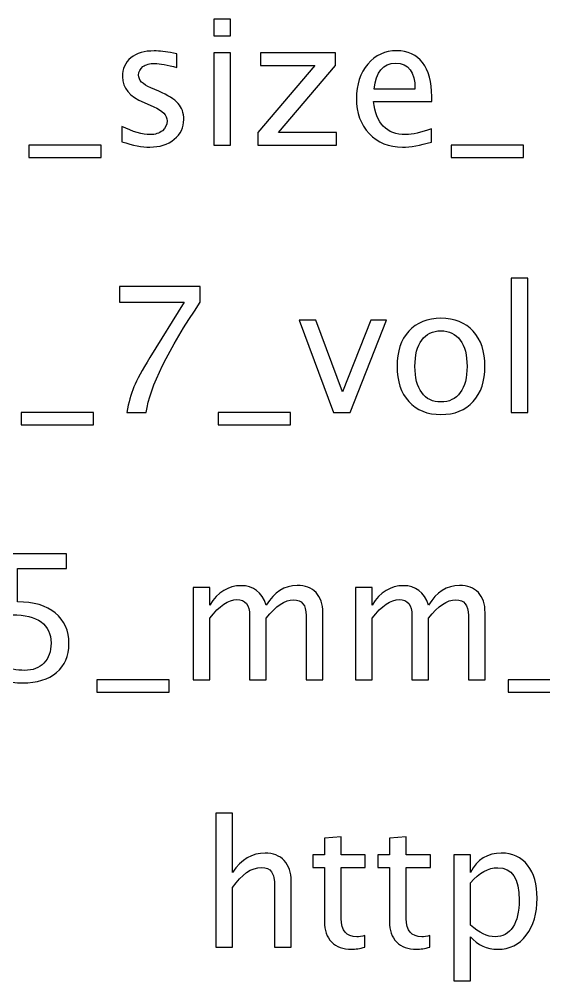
# Model space of a CAD drawing. Header units: centimetres. Extents: x -32.7 to 32.7, y -29.5 to 43.7.
# Drawn here: x 1.45 to 4.64, y 32.09 to 37.94 of the extents above; entities that cross this region are included whole.
import ezdxf

# ---------------------------------------------------------------- set-up
doc = ezdxf.new("R2010")
doc.units = ezdxf.units.CM
doc.header["$MEASUREMENT"] = 0
doc.layers.add('Layer 1', color=7, linetype='Continuous')

msp = doc.modelspace()

# ---------------------------------------------------------------- linework, layer by layer
at = {"layer": 'Layer 1'}
for points, knots in [([(2.63039, 37.83401), (2.63039, 37.83401), (2.63039, 37.93561), (2.63039, 37.93561), (2.63039, 37.93561), (2.63039, 37.93561), (2.73199, 37.93561), (2.73199, 37.93561), (2.73199, 37.93561), (2.73199, 37.93561), (2.73199, 37.83401), (2.73199, 37.83401), (2.73199, 37.83401), (2.73199, 37.83401), (2.63039, 37.83401), (2.63039, 37.83401)], [0, 0, 0, 0, 0.2, 0.2, 0.2, 0.2, 0.4, 0.4, 0.4, 0.4, 0.6, 0.6, 0.6, 0.6, 1, 1, 1, 1]), ([(2.07071, 37.19055), (2.07071, 37.19055), (2.07071, 37.28368), (2.07071, 37.28368), (2.07071, 37.28368), (2.13721, 37.25052), (2.19489, 37.23394), (2.2441, 37.23394), (2.2441, 37.23394), (2.27338, 37.23394), (2.29772, 37.24188), (2.31695, 37.25775), (2.31695, 37.25775), (2.33618, 37.27345), (2.34588, 37.29321), (2.34588, 37.31702), (2.34588, 37.31702), (2.34588, 37.35177), (2.31889, 37.38052), (2.26491, 37.40327), (2.26491, 37.40327), (2.26491, 37.40327), (2.20547, 37.4285), (2.20547, 37.4285), (2.20547, 37.4285), (2.11781, 37.46483), (2.07389, 37.5174), (2.07389, 37.58566), (2.07389, 37.58566), (2.07389, 37.63452), (2.09117, 37.67297), (2.12574, 37.70102), (2.12574, 37.70102), (2.16032, 37.72906), (2.20777, 37.743), (2.26791, 37.743), (2.26791, 37.743), (2.29913, 37.743), (2.33794, 37.73876), (2.38398, 37.73012), (2.38398, 37.73012), (2.38398, 37.73012), (2.40514, 37.72606), (2.40514, 37.72606), (2.40514, 37.72606), (2.40514, 37.72606), (2.40514, 37.6414), (2.40514, 37.6414), (2.40514, 37.6414), (2.34852, 37.65833), (2.30337, 37.6668), (2.26968, 37.6668), (2.26968, 37.6668), (2.24004, 37.6668), (2.21658, 37.66027), (2.19877, 37.64739), (2.19877, 37.64739), (2.18113, 37.63452), (2.17231, 37.61723), (2.17231, 37.59554), (2.17231, 37.59554), (2.17231, 37.56502), (2.19701, 37.53909), (2.24657, 37.5181), (2.24657, 37.5181), (2.24657, 37.5181), (2.29543, 37.49746), (2.29543, 37.49746), (2.29543, 37.49746), (2.35082, 37.47418), (2.38997, 37.44949), (2.4129, 37.42356), (2.4129, 37.42356), (2.43601, 37.39763), (2.44748, 37.36517), (2.44748, 37.32637), (2.44748, 37.32637), (2.44748, 37.27715), (2.42807, 37.23676), (2.38909, 37.20519), (2.38909, 37.20519), (2.35029, 37.17361), (2.30055, 37.15774), (2.24004, 37.15774), (2.24004, 37.15774), (2.19348, 37.15774), (2.13721, 37.16868), (2.07071, 37.19055)], [0, 0, 0, 0, 0.0434783, 0.0434783, 0.0434783, 0.0434783, 0.0869565, 0.0869565, 0.0869565, 0.0869565, 0.1304348, 0.1304348, 0.1304348, 0.1304348, 0.173913, 0.173913, 0.173913, 0.173913, 0.2173913, 0.2173913, 0.2173913, 0.2173913, 0.2608696, 0.2608696, 0.2608696, 0.2608696, 0.3043478, 0.3043478, 0.3043478, 0.3043478, 0.3478261, 0.3478261, 0.3478261, 0.3478261, 0.3913043, 0.3913043, 0.3913043, 0.3913043, 0.4347826, 0.4347826, 0.4347826, 0.4347826, 0.4782609, 0.4782609, 0.4782609, 0.4782609, 0.5217391, 0.5217391, 0.5217391, 0.5217391, 0.5652174, 0.5652174, 0.5652174, 0.5652174, 0.6086957, 0.6086957, 0.6086957, 0.6086957, 0.6521739, 0.6521739, 0.6521739, 0.6521739, 0.6956522, 0.6956522, 0.6956522, 0.6956522, 0.7391304, 0.7391304, 0.7391304, 0.7391304, 0.7826087, 0.7826087, 0.7826087, 0.7826087, 0.826087, 0.826087, 0.826087, 0.826087, 0.8695652, 0.8695652, 0.8695652, 0.8695652, 0.9130435, 0.9130435, 0.9130435, 0.9130435, 1, 1, 1, 1]), ([(2.63039, 37.17044), (2.63039, 37.17044), (2.63039, 37.73135), (2.63039, 37.73135), (2.63039, 37.73135), (2.63039, 37.73135), (2.73199, 37.73135), (2.73199, 37.73135), (2.73199, 37.73135), (2.73199, 37.73135), (2.73199, 37.17044), (2.73199, 37.17044), (2.73199, 37.17044), (2.73199, 37.17044), (2.63039, 37.17044), (2.63039, 37.17044)], [0, 0, 0, 0, 0.2, 0.2, 0.2, 0.2, 0.4, 0.4, 0.4, 0.4, 0.6, 0.6, 0.6, 0.6, 1, 1, 1, 1]), ([(2.89815, 37.17044), (2.89815, 37.17044), (2.89815, 37.24664), (2.89815, 37.24664), (2.89815, 37.24664), (2.89815, 37.24664), (3.24616, 37.65516), (3.24616, 37.65516), (3.24616, 37.65516), (3.24616, 37.65516), (2.9142, 37.65516), (2.9142, 37.65516), (2.9142, 37.65516), (2.9142, 37.65516), (2.9142, 37.73135), (2.9142, 37.73135), (2.9142, 37.73135), (2.9142, 37.73135), (3.37122, 37.73135), (3.37122, 37.73135), (3.37122, 37.73135), (3.37122, 37.73135), (3.37122, 37.65516), (3.37122, 37.65516), (3.37122, 37.65516), (3.37122, 37.65516), (3.02321, 37.24664), (3.02321, 37.24664), (3.02321, 37.24664), (3.02321, 37.24664), (3.37757, 37.24664), (3.37757, 37.24664), (3.37757, 37.24664), (3.37757, 37.24664), (3.37757, 37.17044), (3.37757, 37.17044), (3.37757, 37.17044), (3.37757, 37.17044), (2.89815, 37.17044), (2.89815, 37.17044)], [0, 0, 0, 0, 0.0909091, 0.0909091, 0.0909091, 0.0909091, 0.1818182, 0.1818182, 0.1818182, 0.1818182, 0.2727273, 0.2727273, 0.2727273, 0.2727273, 0.3636364, 0.3636364, 0.3636364, 0.3636364, 0.4545455, 0.4545455, 0.4545455, 0.4545455, 0.5454545, 0.5454545, 0.5454545, 0.5454545, 0.6363636, 0.6363636, 0.6363636, 0.6363636, 0.7272727, 0.7272727, 0.7272727, 0.7272727, 0.8181818, 0.8181818, 0.8181818, 0.8181818, 1, 1, 1, 1]), ([(3.95454, 37.18843), (3.88628, 37.16797), (3.82789, 37.15774), (3.77921, 37.15774), (3.77921, 37.15774), (3.69613, 37.15774), (3.62857, 37.18526), (3.57654, 37.24011), (3.57654, 37.24011), (3.52451, 37.29497), (3.4984, 37.36605), (3.4984, 37.45354), (3.4984, 37.45354), (3.4984, 37.53839), (3.52133, 37.60806), (3.56737, 37.66256), (3.56737, 37.66256), (3.61341, 37.71689), (3.67232, 37.74405), (3.74411, 37.74405), (3.74411, 37.74405), (3.81202, 37.74405), (3.86458, 37.71989), (3.90162, 37.67156), (3.90162, 37.67156), (3.93867, 37.62323), (3.95719, 37.55479), (3.95719, 37.46607), (3.95719, 37.46607), (3.95719, 37.46607), (3.95666, 37.43502), (3.95666, 37.43502), (3.95666, 37.43502), (3.95666, 37.43502), (3.60212, 37.43502), (3.60212, 37.43502), (3.60212, 37.43502), (3.61693, 37.30097), (3.68237, 37.23394), (3.79826, 37.23394), (3.79826, 37.23394), (3.84077, 37.23394), (3.8928, 37.24593), (3.95454, 37.26992), (3.95454, 37.26992), (3.95454, 37.26992), (3.95454, 37.18843), (3.95454, 37.18843)], [0, 0, 0, 0, 0.0769231, 0.0769231, 0.0769231, 0.0769231, 0.1538462, 0.1538462, 0.1538462, 0.1538462, 0.2307692, 0.2307692, 0.2307692, 0.2307692, 0.3076923, 0.3076923, 0.3076923, 0.3076923, 0.3846154, 0.3846154, 0.3846154, 0.3846154, 0.4615385, 0.4615385, 0.4615385, 0.4615385, 0.5384615, 0.5384615, 0.5384615, 0.5384615, 0.6153846, 0.6153846, 0.6153846, 0.6153846, 0.6923077, 0.6923077, 0.6923077, 0.6923077, 0.7692308, 0.7692308, 0.7692308, 0.7692308, 0.8461538, 0.8461538, 0.8461538, 0.8461538, 1, 1, 1, 1]), ([(3.60741, 37.51122), (3.60741, 37.51122), (3.85506, 37.51122), (3.85506, 37.51122), (3.85506, 37.51122), (3.85506, 37.61564), (3.81608, 37.66786), (3.73829, 37.66786), (3.73829, 37.66786), (3.65997, 37.66786), (3.6164, 37.61564), (3.60741, 37.51122)], [0, 0, 0, 0, 0.25, 0.25, 0.25, 0.25, 0.5, 0.5, 0.5, 0.5, 1, 1, 1, 1]), ([(1.50451, 37.09424), (1.50451, 37.09424), (1.50451, 37.17044), (1.50451, 37.17044), (1.50451, 37.17044), (1.50451, 37.17044), (1.94478, 37.17044), (1.94478, 37.17044), (1.94478, 37.17044), (1.94478, 37.17044), (1.94478, 37.09424), (1.94478, 37.09424), (1.94478, 37.09424), (1.94478, 37.09424), (1.50451, 37.09424), (1.50451, 37.09424)], [0, 0, 0, 0, 0.2, 0.2, 0.2, 0.2, 0.4, 0.4, 0.4, 0.4, 0.6, 0.6, 0.6, 0.6, 1, 1, 1, 1]), ([(4.07537, 37.09424), (4.07537, 37.09424), (4.07537, 37.17044), (4.07537, 37.17044), (4.07537, 37.17044), (4.07537, 37.17044), (4.51564, 37.17044), (4.51564, 37.17044), (4.51564, 37.17044), (4.51564, 37.17044), (4.51564, 37.09424), (4.51564, 37.09424), (4.51564, 37.09424), (4.51564, 37.09424), (4.07537, 37.09424), (4.07537, 37.09424)], [0, 0, 0, 0, 0.2, 0.2, 0.2, 0.2, 0.4, 0.4, 0.4, 0.4, 0.6, 0.6, 0.6, 0.6, 1, 1, 1, 1]), ([(4.44015, 35.54413), (4.44015, 35.54413), (4.44015, 36.3601), (4.44015, 36.3601), (4.44015, 36.3601), (4.44015, 36.3601), (4.54175, 36.3601), (4.54175, 36.3601), (4.54175, 36.3601), (4.54175, 36.3601), (4.54175, 35.54413), (4.54175, 35.54413), (4.54175, 35.54413), (4.54175, 35.54413), (4.44015, 35.54413), (4.44015, 35.54413)], [0, 0, 0, 0, 0.2, 0.2, 0.2, 0.2, 0.4, 0.4, 0.4, 0.4, 0.6, 0.6, 0.6, 0.6, 1, 1, 1, 1]), ([(2.10106, 35.54413), (2.11094, 35.60375), (2.12522, 35.65543), (2.14357, 35.69882), (2.14357, 35.69882), (2.16191, 35.74221), (2.19455, 35.80201), (2.24111, 35.87786), (2.24111, 35.87786), (2.24111, 35.87786), (2.44925, 36.21405), (2.44925, 36.21405), (2.44925, 36.21405), (2.44925, 36.21405), (2.05661, 36.21405), (2.05661, 36.21405), (2.05661, 36.21405), (2.05661, 36.21405), (2.05661, 36.3093), (2.05661, 36.3093), (2.05661, 36.3093), (2.05661, 36.3093), (2.54767, 36.3093), (2.54767, 36.3093), (2.54767, 36.3093), (2.54767, 36.3093), (2.54767, 36.21405), (2.54767, 36.21405), (2.54767, 36.21405), (2.35171, 35.92478), (2.24199, 35.70147), (2.21853, 35.54413), (2.21853, 35.54413), (2.21853, 35.54413), (2.10106, 35.54413), (2.10106, 35.54413)], [0, 0, 0, 0, 0.1, 0.1, 0.1, 0.1, 0.2, 0.2, 0.2, 0.2, 0.3, 0.3, 0.3, 0.3, 0.4, 0.4, 0.4, 0.4, 0.5, 0.5, 0.5, 0.5, 0.6, 0.6, 0.6, 0.6, 0.7, 0.7, 0.7, 0.7, 0.8, 0.8, 0.8, 0.8, 1, 1, 1, 1]), ([(3.35906, 35.54413), (3.35906, 35.54413), (3.15021, 36.10504), (3.15021, 36.10504), (3.15021, 36.10504), (3.15021, 36.10504), (3.25181, 36.10504), (3.25181, 36.10504), (3.25181, 36.10504), (3.25181, 36.10504), (3.41462, 35.66919), (3.41462, 35.66919), (3.41462, 35.66919), (3.41462, 35.66919), (3.58695, 36.10504), (3.58695, 36.10504), (3.58695, 36.10504), (3.58695, 36.10504), (3.68255, 36.10504), (3.68255, 36.10504), (3.68255, 36.10504), (3.68255, 36.10504), (3.46083, 35.54413), (3.46083, 35.54413), (3.46083, 35.54413), (3.46083, 35.54413), (3.35906, 35.54413), (3.35906, 35.54413)], [0, 0, 0, 0, 0.125, 0.125, 0.125, 0.125, 0.25, 0.25, 0.25, 0.25, 0.375, 0.375, 0.375, 0.375, 0.5, 0.5, 0.5, 0.5, 0.625, 0.625, 0.625, 0.625, 0.75, 0.75, 0.75, 0.75, 1, 1, 1, 1]), ([(4.01329, 35.53143), (3.93091, 35.53143), (3.86565, 35.55771), (3.81767, 35.61028), (3.81767, 35.61028), (3.76952, 35.66284), (3.74553, 35.73428), (3.74553, 35.82441), (3.74553, 35.82441), (3.74553, 35.91437), (3.76952, 35.98563), (3.81767, 36.03802), (3.81767, 36.03802), (3.86565, 36.0904), (3.93091, 36.11669), (4.01329, 36.11669), (4.01329, 36.11669), (4.09566, 36.11669), (4.16092, 36.0904), (4.2089, 36.03802), (4.2089, 36.03802), (4.25706, 35.98563), (4.28104, 35.91437), (4.28104, 35.82441), (4.28104, 35.82441), (4.28104, 35.73428), (4.25706, 35.66284), (4.2089, 35.61028), (4.2089, 35.61028), (4.16092, 35.55771), (4.09566, 35.53143), (4.01329, 35.53143)], [0, 0, 0, 0, 0.1111111, 0.1111111, 0.1111111, 0.1111111, 0.2222222, 0.2222222, 0.2222222, 0.2222222, 0.3333333, 0.3333333, 0.3333333, 0.3333333, 0.4444444, 0.4444444, 0.4444444, 0.4444444, 0.5555556, 0.5555556, 0.5555556, 0.5555556, 0.6666667, 0.6666667, 0.6666667, 0.6666667, 0.7777778, 0.7777778, 0.7777778, 0.7777778, 1, 1, 1, 1]), ([(4.01311, 35.60763), (4.06338, 35.60763), (4.10254, 35.6265), (4.13041, 35.66443), (4.13041, 35.66443), (4.1581, 35.70217), (4.17204, 35.75562), (4.17204, 35.82441), (4.17204, 35.82441), (4.17204, 35.89303), (4.1581, 35.9463), (4.13041, 35.98404), (4.13041, 35.98404), (4.10254, 36.02161), (4.06338, 36.04049), (4.01311, 36.04049), (4.01311, 36.04049), (3.96266, 36.04049), (3.92351, 36.02161), (3.89599, 35.98404), (3.89599, 35.98404), (3.8683, 35.9463), (3.85454, 35.89303), (3.85454, 35.82441), (3.85454, 35.82441), (3.85454, 35.75562), (3.8683, 35.70217), (3.89599, 35.66443), (3.89599, 35.66443), (3.92351, 35.6265), (3.96266, 35.60763), (4.01311, 35.60763)], [0, 0, 0, 0, 0.1111111, 0.1111111, 0.1111111, 0.1111111, 0.2222222, 0.2222222, 0.2222222, 0.2222222, 0.3333333, 0.3333333, 0.3333333, 0.3333333, 0.4444444, 0.4444444, 0.4444444, 0.4444444, 0.5555556, 0.5555556, 0.5555556, 0.5555556, 0.6666667, 0.6666667, 0.6666667, 0.6666667, 0.7777778, 0.7777778, 0.7777778, 0.7777778, 1, 1, 1, 1]), ([(1.4576, 35.46793), (1.4576, 35.46793), (1.4576, 35.54413), (1.4576, 35.54413), (1.4576, 35.54413), (1.4576, 35.54413), (1.89787, 35.54413), (1.89787, 35.54413), (1.89787, 35.54413), (1.89787, 35.54413), (1.89787, 35.46793), (1.89787, 35.46793), (1.89787, 35.46793), (1.89787, 35.46793), (1.4576, 35.46793), (1.4576, 35.46793)], [0, 0, 0, 0, 0.2, 0.2, 0.2, 0.2, 0.4, 0.4, 0.4, 0.4, 0.6, 0.6, 0.6, 0.6, 1, 1, 1, 1]), ([(2.65598, 35.46793), (2.65598, 35.46793), (2.65598, 35.54413), (2.65598, 35.54413), (2.65598, 35.54413), (2.65598, 35.54413), (3.09625, 35.54413), (3.09625, 35.54413), (3.09625, 35.54413), (3.09625, 35.54413), (3.09625, 35.46793), (3.09625, 35.46793), (3.09625, 35.46793), (3.09625, 35.46793), (2.65598, 35.46793), (2.65598, 35.46793)], [0, 0, 0, 0, 0.2, 0.2, 0.2, 0.2, 0.4, 0.4, 0.4, 0.4, 0.6, 0.6, 0.6, 0.6, 1, 1, 1, 1]), ([(1.33333, 33.91465), (1.33333, 33.91465), (1.33333, 34.00566), (1.33333, 34.00566), (1.33333, 34.00566), (1.38395, 33.9852), (1.43193, 33.97497), (1.47779, 33.97497), (1.47779, 33.97497), (1.52788, 33.97497), (1.56739, 33.98979), (1.59614, 34.01942), (1.59614, 34.01942), (1.6249, 34.04905), (1.63918, 34.0898), (1.63918, 34.14166), (1.63918, 34.14166), (1.63918, 34.1974), (1.6189, 34.24008), (1.57833, 34.26954), (1.57833, 34.26954), (1.53776, 34.299), (1.47902, 34.31364), (1.40229, 34.31364), (1.40229, 34.31364), (1.38448, 34.31364), (1.36561, 34.3124), (1.34603, 34.30993), (1.34603, 34.30993), (1.34603, 34.30993), (1.34603, 34.68299), (1.34603, 34.68299), (1.34603, 34.68299), (1.34603, 34.68299), (1.73337, 34.68299), (1.73337, 34.68299), (1.73337, 34.68299), (1.73337, 34.68299), (1.73337, 34.59409), (1.73337, 34.59409), (1.73337, 34.59409), (1.73337, 34.59409), (1.43493, 34.59409), (1.43493, 34.59409), (1.43493, 34.59409), (1.43493, 34.59409), (1.43493, 34.39195), (1.43493, 34.39195), (1.43493, 34.39195), (1.53335, 34.39195), (1.61008, 34.36937), (1.66529, 34.32422), (1.66529, 34.32422), (1.7205, 34.27924), (1.74819, 34.2168), (1.74819, 34.13689), (1.74819, 34.13689), (1.74819, 34.06246), (1.72314, 34.00425), (1.67305, 33.96209), (1.67305, 33.96209), (1.62296, 33.91994), (1.55381, 33.89877), (1.46562, 33.89877), (1.46562, 33.89877), (1.42628, 33.89877), (1.38219, 33.90406), (1.33333, 33.91465)], [0, 0, 0, 0, 0.0555556, 0.0555556, 0.0555556, 0.0555556, 0.1111111, 0.1111111, 0.1111111, 0.1111111, 0.1666667, 0.1666667, 0.1666667, 0.1666667, 0.2222222, 0.2222222, 0.2222222, 0.2222222, 0.2777778, 0.2777778, 0.2777778, 0.2777778, 0.3333333, 0.3333333, 0.3333333, 0.3333333, 0.3888889, 0.3888889, 0.3888889, 0.3888889, 0.4444444, 0.4444444, 0.4444444, 0.4444444, 0.5, 0.5, 0.5, 0.5, 0.5555556, 0.5555556, 0.5555556, 0.5555556, 0.6111111, 0.6111111, 0.6111111, 0.6111111, 0.6666667, 0.6666667, 0.6666667, 0.6666667, 0.7222222, 0.7222222, 0.7222222, 0.7222222, 0.7777778, 0.7777778, 0.7777778, 0.7777778, 0.8333333, 0.8333333, 0.8333333, 0.8333333, 0.8888889, 0.8888889, 0.8888889, 0.8888889, 1, 1, 1, 1]), ([(2.50419, 33.91782), (2.50419, 33.91782), (2.50419, 34.47873), (2.50419, 34.47873), (2.50419, 34.47873), (2.50419, 34.47873), (2.60579, 34.47873), (2.60579, 34.47873), (2.60579, 34.47873), (2.60579, 34.47873), (2.60579, 34.37273), (2.60579, 34.37273), (2.60579, 34.37273), (2.65535, 34.45122), (2.71885, 34.49038), (2.79664, 34.49038), (2.79664, 34.49038), (2.87161, 34.49038), (2.92258, 34.45122), (2.94975, 34.37273), (2.94975, 34.37273), (2.9979, 34.45192), (3.06069, 34.49143), (3.13778, 34.49143), (3.13778, 34.49143), (3.18699, 34.49143), (3.22527, 34.47697), (3.25261, 34.44787), (3.25261, 34.44787), (3.27995, 34.41876), (3.2937, 34.37802), (3.2937, 34.32563), (3.2937, 34.32563), (3.2937, 34.32563), (3.2937, 33.91782), (3.2937, 33.91782), (3.2937, 33.91782), (3.2937, 33.91782), (3.1921, 33.91782), (3.1921, 33.91782), (3.1921, 33.91782), (3.1921, 33.91782), (3.1921, 34.30887), (3.1921, 34.30887), (3.1921, 34.30887), (3.1921, 34.37273), (3.1667, 34.40465), (3.1159, 34.40465), (3.1159, 34.40465), (3.06316, 34.40465), (3.00778, 34.36743), (2.94975, 34.29282), (2.94975, 34.29282), (2.94975, 34.29282), (2.94975, 33.91782), (2.94975, 33.91782), (2.94975, 33.91782), (2.94975, 33.91782), (2.84815, 33.91782), (2.84815, 33.91782), (2.84815, 33.91782), (2.84815, 33.91782), (2.84815, 34.30923), (2.84815, 34.30923), (2.84815, 34.30923), (2.84815, 34.37361), (2.82239, 34.40571), (2.77071, 34.40571), (2.77071, 34.40571), (2.71938, 34.40571), (2.66435, 34.36832), (2.60579, 34.29335), (2.60579, 34.29335), (2.60579, 34.29335), (2.60579, 33.91782), (2.60579, 33.91782), (2.60579, 33.91782), (2.60579, 33.91782), (2.50419, 33.91782), (2.50419, 33.91782)], [0, 0, 0, 0, 0.047619, 0.047619, 0.047619, 0.047619, 0.0952381, 0.0952381, 0.0952381, 0.0952381, 0.1428571, 0.1428571, 0.1428571, 0.1428571, 0.1904762, 0.1904762, 0.1904762, 0.1904762, 0.2380952, 0.2380952, 0.2380952, 0.2380952, 0.2857143, 0.2857143, 0.2857143, 0.2857143, 0.3333333, 0.3333333, 0.3333333, 0.3333333, 0.3809524, 0.3809524, 0.3809524, 0.3809524, 0.4285714, 0.4285714, 0.4285714, 0.4285714, 0.4761905, 0.4761905, 0.4761905, 0.4761905, 0.5238095, 0.5238095, 0.5238095, 0.5238095, 0.5714286, 0.5714286, 0.5714286, 0.5714286, 0.6190476, 0.6190476, 0.6190476, 0.6190476, 0.6666667, 0.6666667, 0.6666667, 0.6666667, 0.7142857, 0.7142857, 0.7142857, 0.7142857, 0.7619048, 0.7619048, 0.7619048, 0.7619048, 0.8095238, 0.8095238, 0.8095238, 0.8095238, 0.8571429, 0.8571429, 0.8571429, 0.8571429, 0.9047619, 0.9047619, 0.9047619, 0.9047619, 1, 1, 1, 1]), ([(3.49232, 33.91782), (3.49232, 33.91782), (3.49232, 34.47873), (3.49232, 34.47873), (3.49232, 34.47873), (3.49232, 34.47873), (3.59392, 34.47873), (3.59392, 34.47873), (3.59392, 34.47873), (3.59392, 34.47873), (3.59392, 34.37273), (3.59392, 34.37273), (3.59392, 34.37273), (3.64348, 34.45122), (3.70698, 34.49038), (3.78477, 34.49038), (3.78477, 34.49038), (3.85974, 34.49038), (3.91071, 34.45122), (3.93788, 34.37273), (3.93788, 34.37273), (3.98603, 34.45192), (4.04882, 34.49143), (4.12591, 34.49143), (4.12591, 34.49143), (4.17512, 34.49143), (4.2134, 34.47697), (4.24074, 34.44787), (4.24074, 34.44787), (4.26808, 34.41876), (4.28183, 34.37802), (4.28183, 34.32563), (4.28183, 34.32563), (4.28183, 34.32563), (4.28183, 33.91782), (4.28183, 33.91782), (4.28183, 33.91782), (4.28183, 33.91782), (4.18023, 33.91782), (4.18023, 33.91782), (4.18023, 33.91782), (4.18023, 33.91782), (4.18023, 34.30887), (4.18023, 34.30887), (4.18023, 34.30887), (4.18023, 34.37273), (4.15483, 34.40465), (4.10403, 34.40465), (4.10403, 34.40465), (4.05129, 34.40465), (3.99591, 34.36743), (3.93788, 34.29282), (3.93788, 34.29282), (3.93788, 34.29282), (3.93788, 33.91782), (3.93788, 33.91782), (3.93788, 33.91782), (3.93788, 33.91782), (3.83628, 33.91782), (3.83628, 33.91782), (3.83628, 33.91782), (3.83628, 33.91782), (3.83628, 34.30923), (3.83628, 34.30923), (3.83628, 34.30923), (3.83628, 34.37361), (3.81052, 34.40571), (3.75884, 34.40571), (3.75884, 34.40571), (3.70751, 34.40571), (3.65248, 34.36832), (3.59392, 34.29335), (3.59392, 34.29335), (3.59392, 34.29335), (3.59392, 33.91782), (3.59392, 33.91782), (3.59392, 33.91782), (3.59392, 33.91782), (3.49232, 33.91782), (3.49232, 33.91782)], [0, 0, 0, 0, 0.047619, 0.047619, 0.047619, 0.047619, 0.0952381, 0.0952381, 0.0952381, 0.0952381, 0.1428571, 0.1428571, 0.1428571, 0.1428571, 0.1904762, 0.1904762, 0.1904762, 0.1904762, 0.2380952, 0.2380952, 0.2380952, 0.2380952, 0.2857143, 0.2857143, 0.2857143, 0.2857143, 0.3333333, 0.3333333, 0.3333333, 0.3333333, 0.3809524, 0.3809524, 0.3809524, 0.3809524, 0.4285714, 0.4285714, 0.4285714, 0.4285714, 0.4761905, 0.4761905, 0.4761905, 0.4761905, 0.5238095, 0.5238095, 0.5238095, 0.5238095, 0.5714286, 0.5714286, 0.5714286, 0.5714286, 0.6190476, 0.6190476, 0.6190476, 0.6190476, 0.6666667, 0.6666667, 0.6666667, 0.6666667, 0.7142857, 0.7142857, 0.7142857, 0.7142857, 0.7619048, 0.7619048, 0.7619048, 0.7619048, 0.8095238, 0.8095238, 0.8095238, 0.8095238, 0.8571429, 0.8571429, 0.8571429, 0.8571429, 0.9047619, 0.9047619, 0.9047619, 0.9047619, 1, 1, 1, 1]), ([(1.91788, 33.84162), (1.91788, 33.84162), (1.91788, 33.91782), (1.91788, 33.91782), (1.91788, 33.91782), (1.91788, 33.91782), (2.35815, 33.91782), (2.35815, 33.91782), (2.35815, 33.91782), (2.35815, 33.91782), (2.35815, 33.84162), (2.35815, 33.84162), (2.35815, 33.84162), (2.35815, 33.84162), (1.91788, 33.84162), (1.91788, 33.84162)], [0, 0, 0, 0, 0.2, 0.2, 0.2, 0.2, 0.4, 0.4, 0.4, 0.4, 0.6, 0.6, 0.6, 0.6, 1, 1, 1, 1]), ([(4.4233, 33.84162), (4.4233, 33.84162), (4.4233, 33.91782), (4.4233, 33.91782), (4.4233, 33.91782), (4.4233, 33.91782), (4.86357, 33.91782), (4.86357, 33.91782), (4.86357, 33.91782), (4.86357, 33.91782), (4.86357, 33.84162), (4.86357, 33.84162), (4.86357, 33.84162), (4.86357, 33.84162), (4.4233, 33.84162), (4.4233, 33.84162)], [0, 0, 0, 0, 0.2, 0.2, 0.2, 0.2, 0.4, 0.4, 0.4, 0.4, 0.6, 0.6, 0.6, 0.6, 1, 1, 1, 1]), ([(2.64282, 32.29151), (2.64282, 32.29151), (2.64282, 33.10748), (2.64282, 33.10748), (2.64282, 33.10748), (2.64282, 33.10748), (2.74442, 33.10748), (2.74442, 33.10748), (2.74442, 33.10748), (2.74442, 33.10748), (2.74442, 32.74642), (2.74442, 32.74642), (2.74442, 32.74642), (2.79822, 32.82491), (2.86419, 32.86407), (2.94215, 32.86407), (2.94215, 32.86407), (2.99119, 32.86407), (3.03017, 32.84872), (3.05892, 32.81785), (3.05892, 32.81785), (3.08767, 32.78716), (3.10213, 32.74571), (3.10213, 32.69385), (3.10213, 32.69385), (3.10213, 32.69385), (3.10213, 32.29151), (3.10213, 32.29151), (3.10213, 32.29151), (3.10213, 32.29151), (3.00054, 32.29151), (3.00054, 32.29151), (3.00054, 32.29151), (3.00054, 32.29151), (3.00054, 32.66069), (3.00054, 32.66069), (3.00054, 32.66069), (3.00054, 32.70232), (2.99436, 32.73195), (2.98219, 32.74959), (2.98219, 32.74959), (2.96984, 32.76741), (2.94956, 32.77623), (2.92116, 32.77623), (2.92116, 32.77623), (2.85872, 32.77623), (2.79981, 32.73548), (2.74442, 32.65399), (2.74442, 32.65399), (2.74442, 32.65399), (2.74442, 32.29151), (2.74442, 32.29151), (2.74442, 32.29151), (2.74442, 32.29151), (2.64282, 32.29151), (2.64282, 32.29151)], [0, 0, 0, 0, 0.0666667, 0.0666667, 0.0666667, 0.0666667, 0.1333333, 0.1333333, 0.1333333, 0.1333333, 0.2, 0.2, 0.2, 0.2, 0.2666667, 0.2666667, 0.2666667, 0.2666667, 0.3333333, 0.3333333, 0.3333333, 0.3333333, 0.4, 0.4, 0.4, 0.4, 0.4666667, 0.4666667, 0.4666667, 0.4666667, 0.5333333, 0.5333333, 0.5333333, 0.5333333, 0.6, 0.6, 0.6, 0.6, 0.6666667, 0.6666667, 0.6666667, 0.6666667, 0.7333333, 0.7333333, 0.7333333, 0.7333333, 0.8, 0.8, 0.8, 0.8, 0.8666667, 0.8666667, 0.8666667, 0.8666667, 1, 1, 1, 1]), ([(3.55051, 32.29169), (3.51912, 32.28304), (3.49178, 32.27881), (3.46867, 32.27881), (3.46867, 32.27881), (3.41681, 32.27881), (3.37642, 32.29363), (3.34749, 32.32326), (3.34749, 32.32326), (3.31839, 32.35289), (3.30392, 32.39399), (3.30392, 32.44673), (3.30392, 32.44673), (3.30392, 32.44673), (3.30392, 32.77623), (3.30392, 32.77623), (3.30392, 32.77623), (3.30392, 32.77623), (3.23372, 32.77623), (3.23372, 32.77623), (3.23372, 32.77623), (3.23372, 32.77623), (3.23372, 32.85242), (3.23372, 32.85242), (3.23372, 32.85242), (3.23372, 32.85242), (3.30392, 32.85242), (3.30392, 32.85242), (3.30392, 32.85242), (3.30392, 32.85242), (3.30392, 32.95385), (3.30392, 32.95385), (3.30392, 32.95385), (3.30392, 32.95385), (3.40552, 32.96355), (3.40552, 32.96355), (3.40552, 32.96355), (3.40552, 32.96355), (3.40552, 32.85242), (3.40552, 32.85242), (3.40552, 32.85242), (3.40552, 32.85242), (3.55263, 32.85242), (3.55263, 32.85242), (3.55263, 32.85242), (3.55263, 32.85242), (3.55263, 32.77623), (3.55263, 32.77623), (3.55263, 32.77623), (3.55263, 32.77623), (3.40552, 32.77623), (3.40552, 32.77623), (3.40552, 32.77623), (3.40552, 32.77623), (3.40552, 32.46508), (3.40552, 32.46508), (3.40552, 32.46508), (3.40552, 32.3917), (3.43745, 32.35501), (3.50113, 32.35501), (3.50113, 32.35501), (3.51471, 32.35501), (3.53111, 32.3573), (3.55051, 32.36171), (3.55051, 32.36171), (3.55051, 32.36171), (3.55051, 32.29169), (3.55051, 32.29169)], [0, 0, 0, 0, 0.0555556, 0.0555556, 0.0555556, 0.0555556, 0.1111111, 0.1111111, 0.1111111, 0.1111111, 0.1666667, 0.1666667, 0.1666667, 0.1666667, 0.2222222, 0.2222222, 0.2222222, 0.2222222, 0.2777778, 0.2777778, 0.2777778, 0.2777778, 0.3333333, 0.3333333, 0.3333333, 0.3333333, 0.3888889, 0.3888889, 0.3888889, 0.3888889, 0.4444444, 0.4444444, 0.4444444, 0.4444444, 0.5, 0.5, 0.5, 0.5, 0.5555556, 0.5555556, 0.5555556, 0.5555556, 0.6111111, 0.6111111, 0.6111111, 0.6111111, 0.6666667, 0.6666667, 0.6666667, 0.6666667, 0.7222222, 0.7222222, 0.7222222, 0.7222222, 0.7777778, 0.7777778, 0.7777778, 0.7777778, 0.8333333, 0.8333333, 0.8333333, 0.8333333, 0.8888889, 0.8888889, 0.8888889, 0.8888889, 1, 1, 1, 1]), ([(3.94633, 32.29169), (3.91494, 32.28304), (3.8876, 32.27881), (3.86449, 32.27881), (3.86449, 32.27881), (3.81263, 32.27881), (3.77224, 32.29363), (3.74331, 32.32326), (3.74331, 32.32326), (3.71421, 32.35289), (3.69974, 32.39399), (3.69974, 32.44673), (3.69974, 32.44673), (3.69974, 32.44673), (3.69974, 32.77623), (3.69974, 32.77623), (3.69974, 32.77623), (3.69974, 32.77623), (3.62954, 32.77623), (3.62954, 32.77623), (3.62954, 32.77623), (3.62954, 32.77623), (3.62954, 32.85242), (3.62954, 32.85242), (3.62954, 32.85242), (3.62954, 32.85242), (3.69974, 32.85242), (3.69974, 32.85242), (3.69974, 32.85242), (3.69974, 32.85242), (3.69974, 32.95385), (3.69974, 32.95385), (3.69974, 32.95385), (3.69974, 32.95385), (3.80134, 32.96355), (3.80134, 32.96355), (3.80134, 32.96355), (3.80134, 32.96355), (3.80134, 32.85242), (3.80134, 32.85242), (3.80134, 32.85242), (3.80134, 32.85242), (3.94845, 32.85242), (3.94845, 32.85242), (3.94845, 32.85242), (3.94845, 32.85242), (3.94845, 32.77623), (3.94845, 32.77623), (3.94845, 32.77623), (3.94845, 32.77623), (3.80134, 32.77623), (3.80134, 32.77623), (3.80134, 32.77623), (3.80134, 32.77623), (3.80134, 32.46508), (3.80134, 32.46508), (3.80134, 32.46508), (3.80134, 32.3917), (3.83327, 32.35501), (3.89695, 32.35501), (3.89695, 32.35501), (3.91053, 32.35501), (3.92693, 32.3573), (3.94633, 32.36171), (3.94633, 32.36171), (3.94633, 32.36171), (3.94633, 32.29169), (3.94633, 32.29169)], [0, 0, 0, 0, 0.0555556, 0.0555556, 0.0555556, 0.0555556, 0.1111111, 0.1111111, 0.1111111, 0.1111111, 0.1666667, 0.1666667, 0.1666667, 0.1666667, 0.2222222, 0.2222222, 0.2222222, 0.2222222, 0.2777778, 0.2777778, 0.2777778, 0.2777778, 0.3333333, 0.3333333, 0.3333333, 0.3333333, 0.3888889, 0.3888889, 0.3888889, 0.3888889, 0.4444444, 0.4444444, 0.4444444, 0.4444444, 0.5, 0.5, 0.5, 0.5, 0.5555556, 0.5555556, 0.5555556, 0.5555556, 0.6111111, 0.6111111, 0.6111111, 0.6111111, 0.6666667, 0.6666667, 0.6666667, 0.6666667, 0.7222222, 0.7222222, 0.7222222, 0.7222222, 0.7777778, 0.7777778, 0.7777778, 0.7777778, 0.8333333, 0.8333333, 0.8333333, 0.8333333, 0.8888889, 0.8888889, 0.8888889, 0.8888889, 1, 1, 1, 1]), ([(4.09133, 32.08725), (4.09133, 32.08725), (4.09133, 32.85242), (4.09133, 32.85242), (4.09133, 32.85242), (4.09133, 32.85242), (4.19293, 32.85242), (4.19293, 32.85242), (4.19293, 32.85242), (4.19293, 32.85242), (4.19293, 32.74642), (4.19293, 32.74642), (4.19293, 32.74642), (4.23456, 32.82491), (4.29717, 32.86407), (4.38061, 32.86407), (4.38061, 32.86407), (4.44816, 32.86407), (4.50126, 32.83955), (4.54006, 32.79034), (4.54006, 32.79034), (4.57887, 32.74112), (4.59827, 32.67392), (4.59827, 32.58872), (4.59827, 32.58872), (4.59827, 32.49594), (4.57622, 32.42098), (4.5323, 32.36418), (4.5323, 32.36418), (4.48838, 32.30721), (4.43052, 32.27881), (4.35891, 32.27881), (4.35891, 32.27881), (4.29241, 32.27881), (4.23703, 32.30421), (4.19293, 32.35519), (4.19293, 32.35519), (4.19293, 32.35519), (4.19293, 32.08725), (4.19293, 32.08725), (4.19293, 32.08725), (4.19293, 32.08725), (4.09133, 32.08725), (4.09133, 32.08725)], [0, 0, 0, 0, 0.0833333, 0.0833333, 0.0833333, 0.0833333, 0.1666667, 0.1666667, 0.1666667, 0.1666667, 0.25, 0.25, 0.25, 0.25, 0.3333333, 0.3333333, 0.3333333, 0.3333333, 0.4166667, 0.4166667, 0.4166667, 0.4166667, 0.5, 0.5, 0.5, 0.5, 0.5833333, 0.5833333, 0.5833333, 0.5833333, 0.6666667, 0.6666667, 0.6666667, 0.6666667, 0.75, 0.75, 0.75, 0.75, 0.8333333, 0.8333333, 0.8333333, 0.8333333, 1, 1, 1, 1]), ([(4.19293, 32.42521), (4.24532, 32.37847), (4.29523, 32.35501), (4.34268, 32.35501), (4.34268, 32.35501), (4.38943, 32.35501), (4.42559, 32.37459), (4.45099, 32.41357), (4.45099, 32.41357), (4.47656, 32.45255), (4.48926, 32.50741), (4.48926, 32.57832), (4.48926, 32.57832), (4.48926, 32.70955), (4.44587, 32.77517), (4.35909, 32.77517), (4.35909, 32.77517), (4.30229, 32.77517), (4.2469, 32.74448), (4.19293, 32.68292), (4.19293, 32.68292), (4.19293, 32.68292), (4.19293, 32.42521), (4.19293, 32.42521)], [0, 0, 0, 0, 0.1428571, 0.1428571, 0.1428571, 0.1428571, 0.2857143, 0.2857143, 0.2857143, 0.2857143, 0.4285714, 0.4285714, 0.4285714, 0.4285714, 0.5714286, 0.5714286, 0.5714286, 0.5714286, 0.7142857, 0.7142857, 0.7142857, 0.7142857, 1, 1, 1, 1])]:
    msp.add_open_spline(points, degree=3, knots=knots, dxfattribs=at)

doc.saveas('drawing.dxf')
